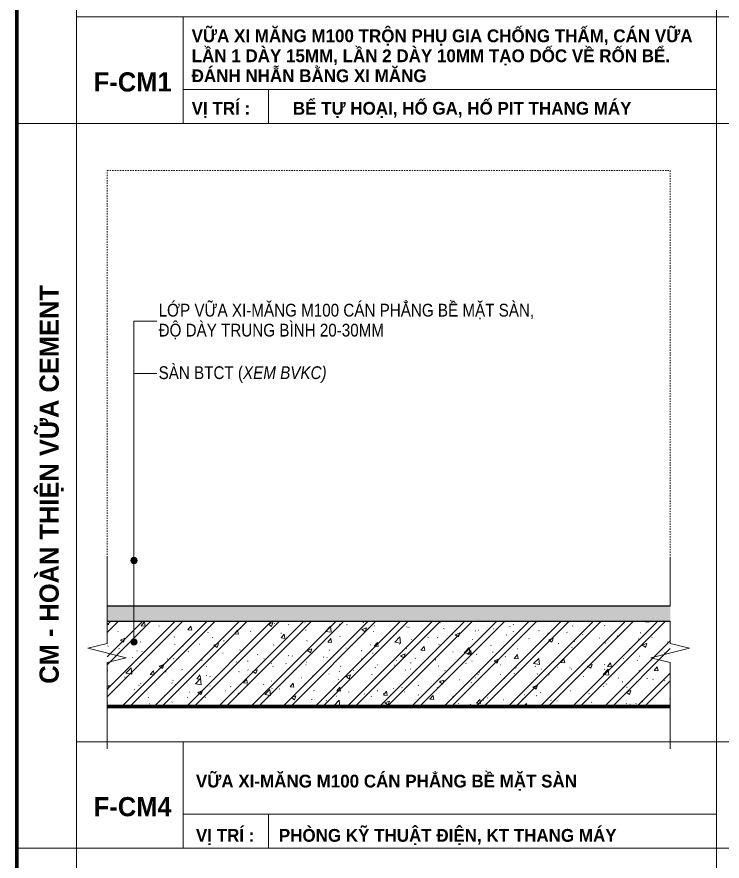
# Model space of a CAD drawing. Header units: millimetres. Extents: x 2839 to 13349, y 2387 to 11762.
# Drawn here: x 3548 to 5201, y 5657 to 7637 of the extents above; entities that cross this region are included whole.
import ezdxf

# ---------------------------------------------------------------- set-up
doc = ezdxf.new("R2010")
doc.units = ezdxf.units.MM
doc.linetypes.add('Dash', pattern=[6, 3, -3])
for name, color, linetype, lineweight in [('A-DETL-2', 90, 'Continuous', 70), ('A-DETL-4', 90, 'Continuous', 25), ('A-DETL-GENF-2', 9, 'Continuous', 18), ('A-DETL-THIN', 151, 'Continuous', 18), ('A-DETL-WIDE', 214, 'Continuous', 100), ('A-FLOR-OVHD', 1, 'Dash', 18), ('G-ANNO-TEXT-1', 7, 'Continuous', 9), ('G-ANNO-TEXT-2', 250, 'Continuous', 9)]:
    doc.layers.add(name, color=color, linetype=linetype, lineweight=lineweight)
doc.styles.add('Arial_3', font='arial_0.ttf', dxfattribs={"width": 0.85, "height": 30})
doc.styles.add('Arial_B_1', font='arialbd_0.ttf', dxfattribs={"width": 0.95, "height": 45})
doc.styles.add('Arial_B_2', font='arialbd_0.ttf', dxfattribs={"width": 0.95, "height": 30})

msp = doc.modelspace()

# ---------------------------------------------------------------- hatches: boundary and pattern name
at = {"layer": 'A-DETL-GENF-2'}
h = msp.add_hatch(dxfattribs=at)
h.set_pattern_fill('FP_44', color=256, style=0, pattern_type=2)
h.set_pattern_definition([(50, (5330.37, -238.992), (43.72454, -3.82562), [4.572, -50.292]), (355, (5330.37, -238.99), (-8.45877, 45.85372), [3.658, -40.234]), (100.451, (5334.014, -239.31), (35.26634, 42.02836), [3.886, -42.742]), (46.184, (5330.37, -226.8), (65.05842, -10.09034), [6.858, -75.438]), (96.636, (5335.79, -227.64), (56.97645, 59.3821), [5.828, -64.112]), (351.184, (5330.37, -226.8), (56.97716, 59.38214), [5.486, -60.35]), (21, (5336.466, -229.848), (36.38765, -24.54404), [4.572, -50.292]), (326, (5336.466, -229.85), (14.8321, 44.20546), [3.658, -40.234]), (71.451, (5339.5, -231.893), (51.22039, 19.66137), [3.886, -42.742]), (37.5, (5330.37, -238.992), (0.74168, 20.292983), [2.515, -37.231, 2.515, -38.329, -40.386]), (37.5, (5330.37, -238.992), (0.74168, 20.292983), [-80.59, 0, -40.386]), (37.5, (5330.37, -238.992), (0.74168, 20.292983), [0, -80.589, 2.515, -37.871]), (7.5, (5330.37, -238.992), (16.036966, 24.042935), [2.515, -20.772, 2.515, -36.317, -15.392]), (7.5, (5330.37, -238.992), (16.036966, 24.042935), [-62.119, 0, -15.392]), (7.5, (5330.37, -238.992), (16.036966, 24.042935), [0, -62.118, 2.515, -12.878]), (327.5, (5316.776, -238.992), (32.54156, -1.374887), [2.515, -12.725, 2.515, -45.034, -63.094]), (327.5, (5316.776, -238.992), (32.54156, -1.374887), [-62.789, 0, -63.094]), (327.5, (5316.776, -238.992), (32.54156, -1.374887), [0, -62.789, 2.515, -60.579]), (317.5, (5310.68, -238.992), (35.55079, 6.1025), [2.515, -17.297, 2.515, -29.063, -44.806]), (317.5, (5310.68, -238.992), (35.55079, 6.1025), [-51.39, 0, -44.806]), (317.5, (5310.68, -238.992), (35.55079, 6.1025), [0, -51.389, 2.515, -42.291])])
h.paths.add_polyline_path([(5079.1, 6219.9), (5079.1, 6254.9), (3759.1, 6254.9), (3759.1, 6219.9)])
h = msp.add_hatch(dxfattribs=at)
h.set_pattern_fill('FP_13', color=256, style=0, pattern_type=2)
h.set_pattern_definition([(50, (37.09, 0), (109.3103, -9.5638), [11.43, -125.73]), (355, (37.09, 0), (-21.1454, 114.6342), [9.144, -100.584]), (100.451, (46.2, -0.8), (88.1655, 105.0698), [9.714, -106.854]), (46.184, (37.1, 30.48), (162.6475, -25.2258), [17.145, -188.595]), (96.636, (50.65, 28.38), (142.4415, 148.4563), [14.571, -160.281]), (351.184, (37.1, 30.48), (142.4433, 148.4548), [13.716, -150.876]), (21, (52.33, 22.86), (90.9683, -61.3593), [11.43, -125.73]), (326, (52.33, 22.86), (37.0815, 110.5128), [9.144, -100.584]), (71.451, (59.91, 17.75), (128.0502, 49.1526), [9.714, -106.854]), (37.5, (37.093, 0), (1.8536, 50.73325), [1.006, -98.359, 1.006, -101.102, -100.965]), (37.5, (37.093, 0), (1.8536, 50.73325), [-201.473, 1.006, -99.959]), (7.5, (37.093, 0), (40.0923, 60.10833), [1.006, -57.211, 1.006, -96.073, -38.481]), (7.5, (37.093, 0), (40.0923, 60.10833), [-155.296, 1.006, -37.475]), (327.5, (3.11, 0), (81.35501, -3.43733), [1.006, -37.094, 1.006, -117.866, -157.734]), (327.5, (3.11, 0), (81.35501, -3.43733), [-156.972, 1.006, -156.728]), (317.5, (-12.13, 0), (88.87804, 15.25595), [1.006, -48.524, 1.006, -77.937, -112.014]), (317.5, (-12.13, 0), (88.87804, 15.25595), [-128.473, 1.006, -111.008]), (45, (37.093, 0), (-37.71708, 37.71708), []), (45, (37.093, 57.15), (-37.71708, 37.71708), [])])
h.paths.add_polyline_path([(5079.1, 6019.9), (5079.1, 6219.9), (3759.1, 6219.9), (3759.1, 6019.9)])
at = {"layer": 'G-ANNO-TEXT-2'}
h = msp.add_hatch(color=256, dxfattribs=at)
edge = h.paths.add_edge_path()
edge.add_arc((3822.1, 6362), 7.5, 0, 360)
h = msp.add_hatch(color=256, dxfattribs=at)
edge = h.paths.add_edge_path()
edge.add_arc((3822.1, 6170.8), 7.5, 0, 360)

# ---------------------------------------------------------------- linework, layer by layer
at = {"layer": 'A-DETL-2'}
msp.add_line((3759.1, 6019.9), (5079.1, 6019.9), dxfattribs=at)
at = {"layer": 'A-DETL-4'}
for p, q in [((5079.1, 6254.9), (3759.1, 6254.9)), ((3759.1, 6219.9), (5079.1, 6219.9))]:
    msp.add_line(p, q, dxfattribs=at)
at = {"layer": 'A-DETL-THIN'}
for p, q in [((3547.6, 10786.9), (3547.6, 2386.9)), ((3687.6, 10786.9), (3687.6, 2386.9)), ((5187.6, 10786.9), (5187.6, 2386.9)), ((8187.6, 7636.9), (3687.6, 7636.9)), ((3937.6, 7386.9), (3937.6, 7636.9)), ((3937.6, 7386.9), (3937.6, 7636.9)), ((3937.6, 7466.9), (5187.6, 7466.9)), ((4137.6, 7466.9), (4137.6, 7386.9)), ((4137.6, 7466.9), (4137.6, 7386.9)), ((3547.6, 7386.9), (8187.6, 7386.9)), ((5187.6, 5686.9), (5187.6, 7386.9)), ((3759.1, 6167.4), (3759.1, 6369.9)), ((5079.1, 6369.9), (5079.1, 6254.9)), ((5079.1, 6219.9), (5079.1, 6167.4)), ((3714.1, 6156.1), (3759.1, 6167.4)), ((5079.1, 6167.4), (5124.1, 6156.1)), ((3804.1, 6133.6), (3714.1, 6156.1)), ((5124.1, 6156.1), (5034.1, 6133.6)), ((3759.1, 6122.4), (3804.1, 6133.6)), ((3759.1, 5919.9), (3759.1, 6122.4)), ((5034.1, 6133.6), (5079.1, 6122.4)), ((5079.1, 6122.4), (5079.1, 5919.9)), ((5187.6, 5936.9), (3687.6, 5936.9)), ((3937.6, 5686.9), (3937.6, 5936.9)), ((3937.6, 5686.9), (3937.6, 5936.9)), ((6687.6, 5936.9), (5187.6, 5936.9)), ((3937.6, 5766.9), (5187.6, 5766.9)), ((4137.6, 5766.9), (4137.6, 5686.9)), ((4137.6, 5766.9), (4137.6, 5686.9)), ((4137.6, 5766.9), (4137.6, 5686.9)), ((3547.6, 5686.9), (8187.6, 5686.9))]:
    msp.add_line(p, q, dxfattribs=at)
at = {"layer": 'A-DETL-WIDE'}
msp.add_line((3547.6, 10786.9), (3547.6, 2386.9), dxfattribs=at)
at = {"layer": 'A-FLOR-OVHD'}
for p, q in [((3759.1, 6309.4), (3759.1, 7276.9)), ((3759.1, 7276.9), (5079.1, 7276.9)), ((5079.1, 7276.9), (5079.1, 6309.4))]:
    msp.add_line(p, q, dxfattribs=at)
at = {"layer": 'G-ANNO-TEXT-2'}
for p, q in [((3822.1, 6923.5), (3875.3, 6923.5)), ((3822.1, 6362), (3822.1, 6923.5)), ((3822.1, 6800.8), (3875.3, 6800.8)), ((3822.1, 6170.8), (3822.1, 6800.8))]:
    msp.add_line(p, q, dxfattribs=at)
for centre in [(3822.1, 6362), (3822.1, 6170.8)]:
    msp.add_circle(centre, 7.5, dxfattribs=at)

# ---------------------------------------------------------------- texts
at = {"layer": 'G-ANNO-TEXT-1', "line_spacing_factor": 0.936439}
for s, insert, char_height, width, attachment_point, style in [('\\pt171,342,513,684,855,1026,1197,1368,1539,1710,1881,2052,2223,2394,2565,2736,2907,3078,3249,3420,3591,3762,3933,4104,4275,4446,4617,4788,4959,5130,5301,5472;VỮA XI MĂNG M100 TRỘN PHỤ GIA CHỐNG THẤM, CÁN VỮA LẦN 1 DÀY 15MM, LẦN 2 DÀY 10MM TẠO DỐC VỀ RỐN BỂ. ĐÁNH NHẪN BẰNG XI MĂNG', (3957.3, 7545.7), 30, 1230.06, 4, 'Arial_B_2'), ('\\pt142.50015,284.99985,427.5,570.00015,712.49985,855,997.50015,1139.99985,1282.5,1425.00015,1567.49985,1710,1852.50015,1994.99985,2137.5,2280.00015,2422.49985,2565,2707.50015,2849.99985,2992.5,3135.00015,3277.49985,3420,3562.50015,3704.99985,3847.5,3990.00015,4132.49985,4275,4417.50015,4559.99985;F-CM1', (3819.1, 7484.3), 45, 186.671, 5, 'Arial_B_1'), ('\\pt171,342,513,684,855,1026,1197,1368,1539,1710,1881,2052,2223,2394,2565,2736,2907,3078,3249,3420,3591,3762,3933,4104,4275,4446,4617,4788,4959,5130,5301,5472;VỊ TRÍ :', (3957.3, 7418.9), 30, 142.774, 4, 'Arial_B_2'), ('\\pt171,342,513,684,855,1026,1197,1368,1539,1710,1881,2052,2223,2394,2565,2736,2907,3078,3249,3420,3591,3762,3933,4104,4275,4446,4617,4788,4959,5130,5301,5472;BỂ TỰ HOẠI, HỐ GA, HỐ PIT THANG MÁY', (4194.5, 7418.9), 30, 971.85, 4, 'Arial_B_2'), ('\\pt1.275,2.55,3.825,5.1,6.375,7.65,8.925,10.2,11.475,12.75,14.025,15.3,16.575,17.85,19.125,20.4,21.675,22.95,24.225,25.5,26.775,28.05,29.325,30.6,31.875,33.15,34.425,35.7,36.975,38.25,39.525,40.8;LỚP VỮA XI-MĂNG M100 CÁN PHẲNG BỀ MẶT SÀN,\\PĐỘ DÀY TRUNG BÌNH 20-30MM', (3879.8, 6964.2), 30, 1291.193, 1, 'Arial_3'), ('\\pt1.275,2.55,3.825,5.1,6.375,7.65,8.925,10.2,11.475,12.75,14.025,15.3,16.575,17.85,19.125,20.4,21.675,22.95,24.225,25.5,26.775,28.05,29.325,30.6,31.875,33.15,34.425,35.7,36.975,38.25,39.525,40.8;SÀN BTCT ({\\fArial|b0|i1|c0|p34;XEM BVKC)}', (3879.8, 6817.6), 30, 974.992, 1, 'Arial_3'), ('\\pt171,342,513,684,855,1026,1197,1368,1539,1710,1881,2052,2223,2394,2565,2736,2907,3078,3249,3420,3591,3762,3933,4104,4275,4446,4617,4788,4959,5130,5301,5472;VỮA XI-MĂNG M100 CÁN PHẲNG BỀ MẶT SÀN', (3967.3, 5840.7), 30, 1205.55, 4, 'Arial_B_2'), ('\\pt142.50015,284.99985,427.5,570.00015,712.49985,855,997.50015,1139.99985,1282.5,1425.00015,1567.49985,1710,1852.50015,1994.99985,2137.5,2280.00015,2422.49985,2565,2707.50015,2849.99985,2992.5,3135.00015,3277.49985,3420,3562.50015,3704.99985,3847.5,3990.00015,4132.49985,4275,4417.50015,4559.99985;F-CM4', (3819.1, 5784.3), 45, 186.671, 5, 'Arial_B_1'), ('\\pt171,342,513,684,855,1026,1197,1368,1539,1710,1881,2052,2223,2394,2565,2736,2907,3078,3249,3420,3591,3762,3933,4104,4275,4446,4617,4788,4959,5130,5301,5472;VỊ TRÍ :', (3967.3, 5713.4), 30, 142.774, 4, 'Arial_B_2'), ('\\pt171,342,513,684,855,1026,1197,1368,1539,1710,1881,2052,2223,2394,2565,2736,2907,3078,3249,3420,3591,3762,3933,4104,4275,4446,4617,4788,4959,5130,5301,5472;PHÒNG KỸ THUẬT ĐIỆN, KT THANG MÁY', (4161.7, 5713.4), 30, 1014.173, 4, 'Arial_B_2')]:
    msp.add_mtext(s, dxfattribs=dict(at, insert=insert, char_height=char_height, width=width, attachment_point=attachment_point, style=style))
at = {"layer": 'G-ANNO-TEXT-1', "insert": (3629, 6540.5), "char_height": 45, "width": 1651.432, "attachment_point": 5, "rotation": 90, "line_spacing_factor": 0.936439, "style": 'Arial_B_1'}
msp.add_mtext('\\pt171,342,513,684,855,1026,1197,1368,1539,1710,1881,2052,2223,2394,2565,2736,2907,3078,3249,3420,3591,3762,3933,4104,4275,4446,4617,4788,4959,5130,5301,5472;CM - HOÀN THIỆN VỮA CEMENT ', dxfattribs=at)

doc.saveas('drawing.dxf')
